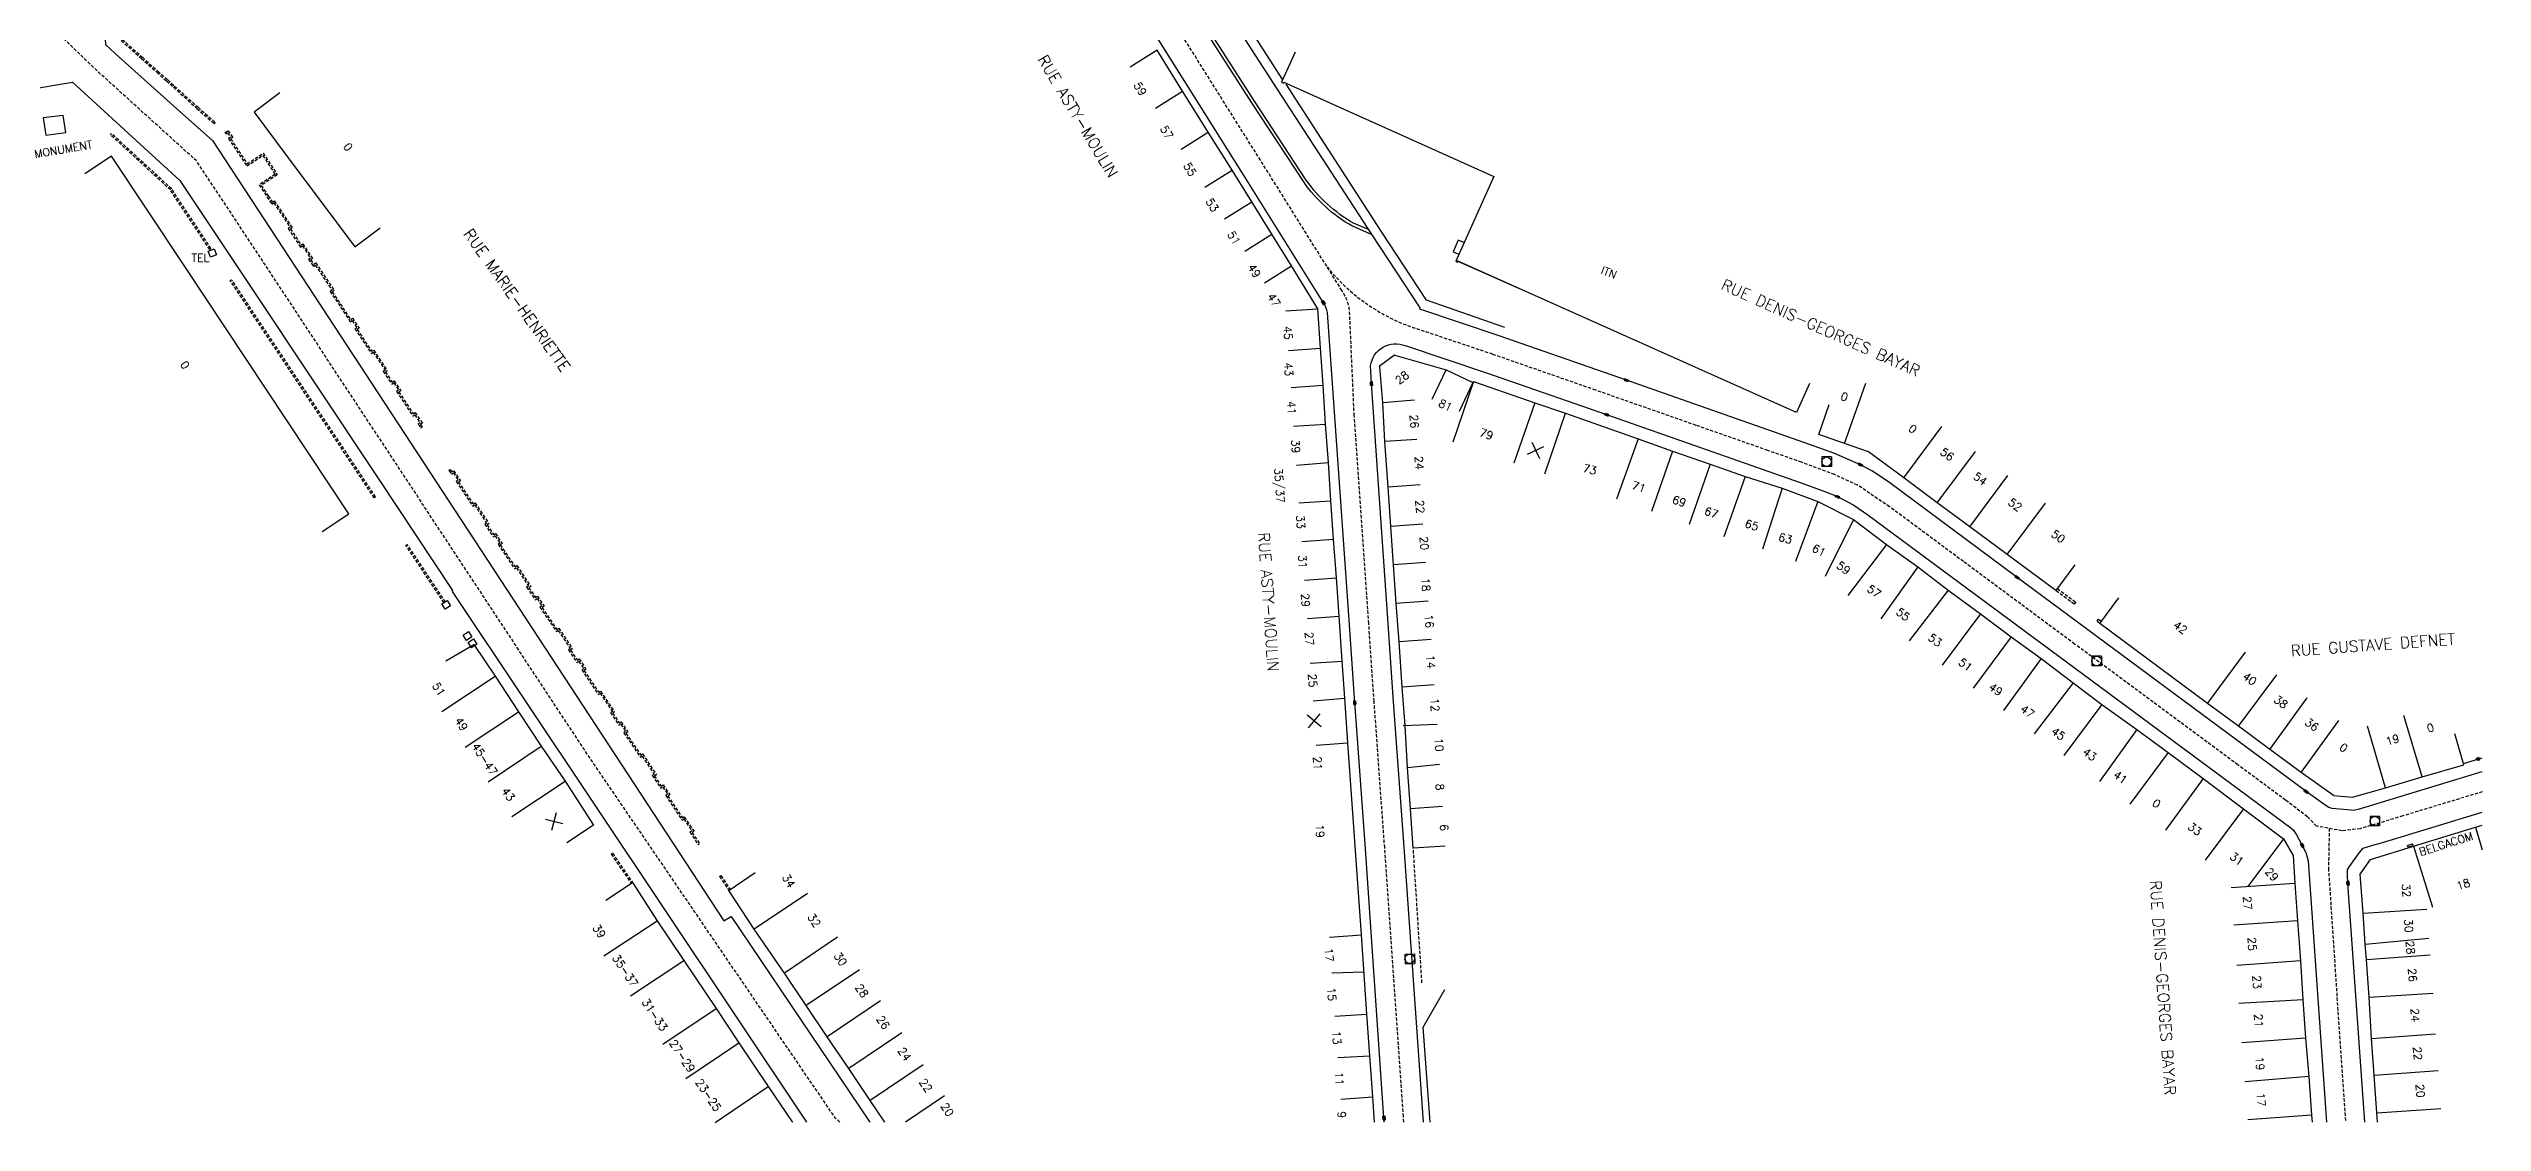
# Model space of a CAD drawing. Header units: millimetres. Extents: x 184000 to 185001, y 129000 to 130000.
# Drawn here: x 184619.8 to 185000, y 129000 to 129167.8 of the extents above; entities that cross this region are included whole.
import ezdxf
from ezdxf.enums import TextEntityAlignment as Align

# ---------------------------------------------------------------- set-up
doc = ezdxf.new("R2010")
doc.units = ezdxf.units.MM
doc.linetypes.add('DASHED', pattern=[0.75, 0.5, -0.25])
doc.layers.get('0').update_dxf_attribs({"linetype": 'CONTINUOUS'})
for name, color, linetype in [('W0001', 6, 'DASHED'), ('W0008', 7, 'CONTINUOUS'), ('W0100', 7, 'CONTINUOUS'), ('W0112', 1, 'DASHED'), ('W0322', 7, 'CONTINUOUS'), ('W0334', 7, 'CONTINUOUS'), ('W0400', 7, 'CONTINUOUS'), ('W0420', 7, 'CONTINUOUS'), ('W0984', 7, 'CONTINUOUS'), ('W0989', 7, 'CONTINUOUS'), ('W0991', 7, 'CONTINUOUS'), ('W1102', 7, 'CONTINUOUS')]:
    doc.layers.add(name, color=color, linetype=linetype)
doc.styles.get("Standard").update_dxf_attribs({"font": 'romans.shx', "width": 0.85})

# ---------------------------------------------------------------- blocks, each defined once
blk = doc.blocks.new('t322o')
at = {"color": 0, "linetype": 'Continuous'}
for radius in [0.25, 0.15]:
    blk.add_circle((0, 0), radius, dxfattribs=at)
blk = doc.blocks.new('T420')
for p, q in [((0.75, 0.75), (-0.75, 0.75)), ((-0.75, 0.75), (-0.75, -0.75)), ((0.75, 0.75), (0.75, -0.75)), ((0.75, -0.75), (-0.75, -0.75))]:
    blk.add_line(p, q)
blk.add_ellipse((0, 0), major_axis=(-0.53, 0.53), ratio=1, start_param=3.926991, end_param=10.210176)
blk = doc.blocks.new('T400')
for p, q in [((-0.15, 0.3), (0.15, 0.3)), ((-0.15, -0.25), (-0.15, 0.3)), ((-0.15, 0.15), (0.15, 0.15)), ((-0.15, 0), (0.15, 0)), ((0.15, 0.3), (0.15, -0.25)), ((-0.15, -0.15), (0.15, -0.15)), ((-0.15, -0.25), (-0.15, -0.3)), ((-0.15, -0.3), (0.15, -0.3)), ((0.15, -0.3), (0.15, -0.25))]:
    blk.add_line(p, q)
blk = doc.blocks.new('t991o')
at = {"color": 0, "linetype": 'Continuous'}
for p, q in [((-1, 1), (1, -1)), ((-1, -1), (1, 1))]:
    blk.add_line(p, q, dxfattribs=at)
blk = doc.blocks.new('t112o')
at = {"color": 0, "linetype": 'Continuous'}
for p, q in [((-0.5, 0.5), (0.5, 0.5)), ((-0.5, -0.5), (-0.5, 0.5)), ((0.5, 0.5), (0.5, -0.5)), ((0.5, -0.5), (-0.5, -0.5))]:
    blk.add_line(p, q, dxfattribs=at)

msp = doc.modelspace()

# ---------------------------------------------------------------- linework, layer by layer
at = {"layer": 'W0001'}
for points in [[(184831.49, 129000), (184831.43, 129000.86), (184828.51, 129042.9), (184826.86, 129065.74), (184826.03, 129077.93), (184823.75, 129110.41), (184823.02, 129126.94, 0.104805), (184821.84, 129129.94), (184809.11, 129150.31), (184796.78, 129169.96), (184788.05, 129183.93), (184786.98, 129186.16, -0.088323), (184785.33, 129192.15)], [(184845.39, 129119.99), (184833, 129124.15, -0.140172), (184819.5, 129133.67, 11.738273)]]:
    msp.add_lwpolyline(points, format="xyb", dxfattribs=at)
at = {"layer": 'W0001', "flags": 128}
msp.add_lwpolyline([(184743.39, 129000), (184742.74, 129000.55), (184704.08, 129057.27), (184648.29, 129142.06), (184642.83, 129150.26), (184626.87, 129164.73), (184619.12, 129172.22), (184604.16, 129160.91)], dxfattribs=at)
at = {"layer": 'W0001'}
for points in [[(185000, 129051.62), (184987.59, 129047.84), (184980.93, 129045.85), (184978.09, 129045.51), (184974.09, 129046.26), (184972.68, 129047.7), (184969.26, 129050.31), (184961.81, 129055.82), (184936.31, 129074.71), (184918.93, 129087.6), (184907.39, 129096.16), (184902.37, 129099.55), (184898.8, 129101.18), (184893.65, 129103.11), (184888.35, 129104.97), (184877.18, 129108.88), (184861.48, 129114.38), (184845.39, 129119.99)], [(184976.09, 129045.89), (184975.96, 129039.65), (184977.69, 129013.44), (184978.63, 129000)]]:
    msp.add_lwpolyline(points, dxfattribs=at)
at = {"layer": 'W0008', "flags": 128}
msp.add_lwpolyline([(184776.29, 129192.36), (184774.88, 129193.83), (184770.59, 129195.35), (184763.88, 129197.66), (184730.93, 129208.61), (184726.31, 129210.17, 0.0649), (184724.94, 129210.51, 0.0997), (184722.97, 129210.09), (184629.39, 129176.53), (184628.19, 129176.09), (184628.64, 129168.43), (184630.23, 129166.95), (184640.27, 129157.92), (184645.39, 129153.38), (184725.27, 129031.47), (184726.41, 129032.14), (184744.94, 129004.63), (184748.1, 129000)], format="xyb", dxfattribs=at)
at = {"layer": 'W0008'}
for points in [[(184823.86, 129065.6), (184823.84, 129065.54), (184823.01, 129077.72), (184819.58, 129126.51, 0.098695), (184818.93, 129128.06), (184806.18, 129148.48), (184793.85, 129168.12), (184785.23, 129181.9), (184784.87, 129182.35), (184776.29, 129192.36)], [(184846.38, 129122.88), (184834, 129127.05), (184834.05, 129127.26), (184826.57, 129138.67), (184823.4, 129140.05, -0.111497), (184815.86, 129146.92), (184807.77, 129159.29), (184798.78, 129173.26), (184796.21, 129177.72), (184794.75, 129180.94), (184794.57, 129181.47)], [(184829.91, 129065.65), (184829, 129078.63), (184826.44, 129115.41), (184826.31, 129118.22, -0.492547), (184831.73, 129121.34), (184844.41, 129117.11)]]:
    msp.add_lwpolyline(points, format="xyb", dxfattribs=at)
at = {"layer": 'W0008', "flags": 128}
msp.add_lwpolyline([(184570.39, 129000), (184569.13, 129005.74), (184568.63, 129008.12), (184586.34, 129067.71), (184589.89, 129079.84), (184597.14, 129104.27), (184605.71, 129130.41), (184613.63, 129154.31), (184615.43, 129159.73), (184616.07, 129161.27), (184623.51, 129162.51), (184640.26, 129147.15), (184651.19, 129130.74), (184671.42, 129100.37), (184682.89, 129083.08), (184682.83, 129082.91), (184738.18, 129000)], dxfattribs=at)
at = {"layer": 'W0008'}
for points in [[(184979.53, 129048.75), (184976.55, 129049), (184976.03, 129049.18), (184975.58, 129049.43), (184972.47, 129051.66), (184927.31, 129085.12), (184907.24, 129100.06), (184904.63, 129101.78), (184902.84, 129102.73), (184898.66, 129104.53), (184894.17, 129106.17), (184866.27, 129115.93), (184846.38, 129122.88)], [(184844.41, 129117.11), (184863.17, 129110.56), (184893.42, 129099.96), (184897.13, 129098.58), (184899.26, 129097.74), (184901.81, 129096.42), (184904.01, 129094.88), (184970.08, 129045.98), (184970.45, 129045.69), (184970.91, 129044.99), (184971.86, 129043.24), (184972.44, 129042.15), (184972.77, 129040.82), (184975.63, 129000)], [(184828.45, 129000), (184828.4, 129000.65), (184825.49, 129042.69), (184823.86, 129065.6)], [(184834.6, 129000), (184831.54, 129042.98), (184829.91, 129065.65)], [(184979.53, 129048.75), (184980.1, 129048.8), (184980.66, 129048.92), (185000, 129054.8)], [(184981.63, 129000), (184979, 129037.31), (184978.92, 129038.59), (184978.95, 129039.4), (184979.23, 129039.93), (184980.79, 129042.14), (184981.37, 129042.82), (184982.87, 129043.29), (184984.25, 129043.63), (185000, 129048.44)]]:
    msp.add_lwpolyline(points, dxfattribs=at)
at = {"layer": 'W0100'}
for p, q in [((184988.41, 129042.97), (184989.18, 129043.21)), ((184989.18, 129043.21), (184989.1, 129043.48))]:
    msp.add_line(p, q, dxfattribs=at)
for points in [[(184826.94, 129000), (184826.65, 129003.95), (184826.17, 129010.37), (184825.71, 129016.88), (184824.88, 129029.24), (184822.78, 129059.25), (184822.3, 129066.24), (184821.85, 129072.01), (184821.42, 129079.05), (184820.99, 129085.07), (184820.54, 129091.08), (184820.11, 129097.11), (184819.72, 129103.06), (184819.26, 129109.06), (184818.89, 129115.15), (184818.49, 129120.95), (184818.05, 129127.12), (184813.95, 129133.82), (184810.89, 129138.76), (184807.74, 129143.8), (184804.67, 129148.77), (184800.95, 129154.72), (184796.95, 129161.13), (184792.97, 129167.5), (184788.73, 129164.85)], [(184814.51, 129167.19), (184812.41, 129162.5), (184812.69, 129162.36), (184812.74, 129162.5), (184845.56, 129147.78), (184839.62, 129134.53), (184839.91, 129134.4), (184839.96, 129134.54), (184849.41, 129130.31)], [(184894.87, 129115.45), (184892.83, 129110.88), (184839.74, 129134.65)], [(184837.97, 129043.14), (184832.98, 129042.78), (184832.54, 129048.95), (184832.08, 129055.36), (184831.69, 129061.96), (184831.26, 129067.96), (184830.76, 129075.07), (184830.32, 129081.04), (184829.89, 129087.09), (184829.47, 129093.08), (184829.05, 129099.22), (184828.54, 129106.37), (184828.2, 129112.41), (184827.73, 129118.04), (184827.67, 129118.12), (184830.05, 129119.93), (184830.11, 129119.86), (184838.11, 129117.56), (184842.28, 129115.6), (184840.14, 129111.07)], [(184842.4, 129115.73), (184851.98, 129112.43), (184856.78, 129110.77), (184868.09, 129106.76), (184873.5, 129104.86), (184879.36, 129102.84), (184884.85, 129100.9), (184890.59, 129099.06), (184896.21, 129096.96), (184901.77, 129094.19), (184906.92, 129090.27), (184911.82, 129086.79), (184916.56, 129083.15), (184921.59, 129079.41), (184926.41, 129075.82), (184931.08, 129072.43), (184936.06, 129068.64), (184940.57, 129065.28), (184946.04, 129061.35), (184950.91, 129057.73), (184956.41, 129053.67), (184962.71, 129048.96), (184968.96, 129044.26), (184970.44, 129041.67), (184970.72, 129037.26), (184971.13, 129031.46), (184971.6, 129025.19), (184971.95, 129019.12), (184972.39, 129013.09), (184972.88, 129007.11), (184973.33, 129001.07), (184973.4, 129000)], [(184936.35, 129087.09), (184933.36, 129083.07), (184925.78, 129088.7), (184919.94, 129093.01), (184914.85, 129096.8), (184909.61, 129100.67), (184904.1, 129104.73), (184900.33, 129106.07), (184896.32, 129107.43), (184897.93, 129112.17)], [(184976.76, 129051.01), (184971.72, 129054.64), (184966.79, 129058.22), (184961.92, 129061.85), (184957.08, 129065.41), (184940.22, 129077.94), (184943.2, 129081.95)], [(184976.76, 129051.01), (184979.71, 129050.75), (184984.86, 129052.25), (184990.59, 129053.95), (184997.1, 129055.85), (184995.69, 129060.65)], [(184983.64, 129000), (184983.54, 129001.42), (184983.12, 129007.34), (184982.69, 129013.05), (184982.31, 129019.54), (184981.9, 129025.41), (184981.67, 129027.8), (184981.36, 129032.65), (184980.93, 129038.72), (184982.52, 129041.05), (184989.26, 129043.12), (184998.91, 129046.08), (185000, 129046.42)], [(184988.41, 129042.97), (184988.33, 129043.24), (184989.1, 129043.48)], [(184835.63, 129000), (184834.55, 129014.84), (184837.91, 129020.7)]]:
    msp.add_lwpolyline(points, dxfattribs=at)
at = {"layer": 'W0100', "flags": 128}
for points in [[(184655.9, 129160.83), (184651.89, 129157.84), (184657.06, 129150.9), (184667.59, 129136.78), (184671.59, 129139.77)], [(184662.53, 129092.29), (184666.7, 129095.06), (184640.94, 129133.87), (184629.6, 129150.96), (184625.43, 129148.19)], [(184681.84, 129072.06), (184686.21, 129074.65), (184689.54, 129069.66), (184693.19, 129064.09), (184696.74, 129058.75), (184700.47, 129053.29), (184704.91, 129046.42), (184700.75, 129043.65)], [(184744.78, 129008.35), (184741.43, 129013.33), (184738.14, 129018.19), (184734.72, 129023.29), (184730.03, 129030.15), (184726.04, 129036.21), (184730.18, 129039)], [(184706.83, 129034.66), (184706.83, 129034.66), (184711, 129037.43), (184714.87, 129031.47), (184719.01, 129025.25), (184724.05, 129017.72), (184727.63, 129012.36), (184732.2, 129005.53), (184735.93, 129000.02), (184735.94, 129000)], [(184750.44, 129000), (184748.13, 129003.38), (184744.78, 129008.35)]]:
    msp.add_lwpolyline(points, dxfattribs=at)
msp.add_lwpolyline([(184622.49, 129154.64), (184622.04, 129157.33), (184618.91, 129156.93), (184619.36, 129154.24)], close=True, dxfattribs=at)
at = {"layer": 'W0112'}
for p, q in [((184631.12, 129169.02), (184634.27, 129166.23)), ((184631.29, 129169.2), (184634.43, 129166.41)), ((184634.27, 129166.23), (184636.68, 129164.07)), ((184634.43, 129166.41), (184636.85, 129164.26)), ((184636.68, 129164.07), (184638.22, 129162.69)), ((184636.85, 129164.26), (184638.39, 129162.87)), ((184638.22, 129162.69), (184639.29, 129161.72)), ((184638.39, 129162.87), (184639.45, 129161.9)), ((184639.29, 129161.72), (184642.95, 129158.4)), ((184639.45, 129161.9), (184643.12, 129158.59)), ((184642.95, 129158.4), (184645.68, 129156.01)), ((184643.12, 129158.59), (184645.85, 129156.2)), ((184645.68, 129156.01), (184645.85, 129156.2)), ((184629.44, 129154.3), (184629.61, 129154.48)), ((184638.81, 129145.67), (184629.44, 129154.3)), ((184639, 129145.83), (184629.61, 129154.48)), ((184647.47, 129154.46), (184647.34, 129154.67)), ((184644.94, 129136.38), (184638.81, 129145.67)), ((184645.14, 129136.51), (184639, 129145.83)), ((184645.14, 129136.51), (184644.94, 129136.38)), ((184648.16, 129131.5), (184648.37, 129131.64)), ((184670.65, 129097.55), (184648.16, 129131.5)), ((184670.86, 129097.69), (184648.37, 129131.64)), ((184677.93, 129108.48), (184678.14, 129108.61)), ((184682.31, 129101.85), (184682.51, 129101.99)), ((184682.31, 129101.85), (184682.72, 129101.25)), ((184682.51, 129101.99), (184682.79, 129101.6)), ((184682.72, 129101.25), (184683.01, 129101.45)), ((184682.79, 129101.6), (184683.08, 129101.8)), ((184683.01, 129101.45), (184683.76, 129100.3)), ((184683.08, 129101.8), (184684.11, 129100.23)), ((184683.76, 129100.3), (184683.47, 129100.11)), ((184683.47, 129100.11), (184686.03, 129096.25)), ((184684.11, 129100.23), (184683.82, 129100.04)), ((184683.82, 129100.04), (184686.1, 129096.6)), ((184670.86, 129097.69), (184670.65, 129097.55)), ((184686.03, 129096.25), (184686.32, 129096.45)), ((184686.1, 129096.6), (184686.39, 129096.79)), ((184686.32, 129096.45), (184688.21, 129093.62)), ((184686.39, 129096.79), (184688.56, 129093.55)), ((184688.21, 129093.62), (184687.92, 129093.42)), ((184687.92, 129093.42), (184689.24, 129091.44)), ((184688.56, 129093.55), (184688.27, 129093.35)), ((184688.27, 129093.35), (184689.31, 129091.79)), ((184689.24, 129091.44), (184689.53, 129091.64)), ((184689.31, 129091.79), (184689.61, 129091.98)), ((184689.53, 129091.64), (184690.29, 129090.48)), ((184689.61, 129091.98), (184690.63, 129090.41)), ((184675.6, 129090.13), (184675.81, 129090.26)), ((184681.55, 129081.17), (184675.6, 129090.13)), ((184681.76, 129081.31), (184675.81, 129090.26)), ((184690.29, 129090.48), (184689.99, 129090.29)), ((184689.99, 129090.29), (184692.58, 129086.44)), ((184690.63, 129090.41), (184690.34, 129090.22)), ((184690.34, 129090.22), (184692.65, 129086.79)), ((184692.58, 129086.44), (184692.87, 129086.63)), ((184692.65, 129086.79), (184692.94, 129086.98)), ((184692.87, 129086.63), (184694.75, 129083.79)), ((184692.94, 129086.98), (184695.09, 129083.72)), ((184694.75, 129083.79), (184694.46, 129083.6)), ((184695.09, 129083.72), (184694.8, 129083.53)), ((184681.76, 129081.31), (184681.55, 129081.17)), ((184694.46, 129083.6), (184695.79, 129081.63)), ((184694.8, 129083.53), (184695.86, 129081.98)), ((184695.79, 129081.63), (184696.08, 129081.83)), ((184695.86, 129081.98), (184696.15, 129082.17)), ((184696.08, 129081.83), (184696.83, 129080.69)), ((184696.15, 129082.17), (184697.18, 129080.62)), ((184696.83, 129080.69), (184696.54, 129080.49)), ((184696.54, 129080.49), (184699.11, 129076.64)), ((184697.18, 129080.62), (184696.89, 129080.43)), ((184696.89, 129080.43), (184699.18, 129076.98)), ((184936.24, 129080.93), (184933.36, 129083.07)), ((184699.11, 129076.64), (184699.4, 129076.83)), ((184699.18, 129076.98), (184699.47, 129077.18)), ((184699.4, 129076.83), (184701.27, 129074.01)), ((184699.47, 129077.18), (184701.62, 129073.94)), ((184939.81, 129078.26), (184940.05, 129078.57)), ((184940.22, 129077.94), (184939.81, 129078.26)), ((184940.05, 129078.57), (184940.46, 129078.26)), ((184701.27, 129074.01), (184700.98, 129073.81)), ((184700.98, 129073.81), (184702.32, 129071.83)), ((184701.62, 129073.94), (184701.33, 129073.75)), ((184701.33, 129073.75), (184702.39, 129072.18)), ((184702.39, 129072.18), (184702.68, 129072.37)), ((184702.68, 129072.37), (184703.73, 129070.78)), ((184702.32, 129071.83), (184702.61, 129072.03)), ((184702.61, 129072.03), (184703.38, 129070.85)), ((184703.38, 129070.85), (184703.09, 129070.66)), ((184703.09, 129070.66), (184705.65, 129066.81)), ((184703.73, 129070.78), (184703.44, 129070.59)), ((184703.44, 129070.59), (184705.72, 129067.16)), ((184705.65, 129066.81), (184705.94, 129067.01)), ((184705.72, 129067.16), (184706.01, 129067.35)), ((184705.94, 129067.01), (184707.85, 129064.18)), ((184706.01, 129067.35), (184708.19, 129064.11)), ((184707.85, 129064.18), (184707.55, 129063.99)), ((184707.55, 129063.99), (184708.87, 129062.01)), ((184708.19, 129064.11), (184707.9, 129063.92)), ((184707.9, 129063.92), (184708.94, 129062.35)), ((184708.87, 129062.01), (184709.16, 129062.2)), ((184708.94, 129062.35), (184709.24, 129062.55)), ((184709.16, 129062.2), (184709.92, 129061.04)), ((184709.24, 129062.55), (184710.26, 129060.97)), ((184709.92, 129061.04), (184709.62, 129060.85)), ((184710.26, 129060.97), (184709.97, 129060.78)), ((184709.62, 129060.85), (184712.22, 129057.01)), ((184709.97, 129060.78), (184712.29, 129057.35)), ((184712.22, 129057.01), (184712.51, 129057.2)), ((184712.29, 129057.35), (184712.58, 129057.55)), ((184712.51, 129057.2), (184714.38, 129054.34)), ((184712.58, 129057.55), (184714.72, 129054.27)), ((184714.38, 129054.34), (184714.09, 129054.15)), ((184714.09, 129054.15), (184715.42, 129052.16)), ((184714.72, 129054.27), (184714.43, 129054.08)), ((184714.43, 129054.08), (184715.49, 129052.51)), ((184715.42, 129052.16), (184715.71, 129052.36)), ((184715.49, 129052.51), (184715.78, 129052.7)), ((184715.71, 129052.36), (184716.47, 129051.23)), ((184715.78, 129052.7), (184716.81, 129051.16)), ((184716.47, 129051.23), (184716.18, 129051.03)), ((184716.18, 129051.03), (184718.73, 129047.17)), ((184716.81, 129051.16), (184716.52, 129050.96)), ((184716.52, 129050.96), (184718.8, 129047.52)), ((184718.73, 129047.17), (184719.02, 129047.37)), ((184718.8, 129047.52), (184719.09, 129047.71)), ((184719.02, 129047.37), (184720.26, 129045.51)), ((184719.09, 129047.71), (184720.61, 129045.44)), ((184707.67, 129041.87), (184707.88, 129042.01)), ((184707.67, 129041.87), (184710.79, 129037.29)), ((184707.88, 129042.01), (184711, 129037.43)), ((184720.26, 129045.51), (184719.97, 129045.32)), ((184719.97, 129045.32), (184721.27, 129043.35)), ((184720.61, 129045.44), (184720.31, 129045.25)), ((184720.31, 129045.25), (184721.48, 129043.49)), ((184721.27, 129043.35), (184721.48, 129043.49)), ((184724.6, 129038.37), (184724.81, 129038.51)), ((184724.6, 129038.37), (184726.04, 129036.21)), ((184724.81, 129038.51), (184726.24, 129036.35))]:
    msp.add_line(p, q, dxfattribs=at)
for points in [[(184647.34, 129154.67), (184647.82, 129154.94), (184648.54, 129153.88), (184648.21, 129153.65), (184650.8, 129149.76), (184653.3, 129151.43), (184655.5, 129148.05), (184653, 129146.39), (184654.09, 129144.75), (184654.74, 129143.79), (184655.03, 129143.99), (184657.84, 129139.77), (184657.55, 129139.58), (184659.2, 129137.07), (184659.5, 129137.26), (184661.02, 129134.96), (184660.73, 129134.76), (184661.22, 129134.07), (184661.51, 129134.27), (184664.38, 129129.95), (184664.09, 129129.76), (184666.97, 129125.42), (184667.26, 129125.62), (184668.28, 129124.08), (184667.99, 129123.88), (184670.27, 129120.46), (184670.56, 129120.65), (184672.69, 129117.43), (184672.4, 129117.24), (184673.47, 129115.66), (184673.77, 129115.86), (184674.79, 129114.29), (184674.49, 129114.1), (184676.75, 129110.68), (184677.04, 129110.87), (184678.17, 129109.21), (184677.87, 129109.01), (184678.14, 129108.61)], [(184647.47, 129154.46), (184647.74, 129154.61), (184648.2, 129153.94), (184647.87, 129153.71), (184650.73, 129149.42), (184653.23, 129151.08), (184655.15, 129148.12), (184652.66, 129146.46), (184653.88, 129144.62), (184654.67, 129143.45), (184654.96, 129143.64), (184657.49, 129139.84), (184657.2, 129139.65), (184659.13, 129136.72), (184659.43, 129136.92), (184660.67, 129135.03), (184660.38, 129134.83), (184661.15, 129133.72), (184661.44, 129133.92), (184664.03, 129130.02), (184663.74, 129129.83), (184666.9, 129125.08), (184667.19, 129125.27), (184667.93, 129124.15), (184667.64, 129123.95), (184670.2, 129120.11), (184670.49, 129120.31), (184672.35, 129117.5), (184672.06, 129117.3), (184673.4, 129115.32), (184673.69, 129115.51), (184674.44, 129114.36), (184674.15, 129114.17), (184676.68, 129110.33), (184676.97, 129110.52), (184677.82, 129109.28), (184677.53, 129109.08), (184677.93, 129108.48)], [(184933.6, 129083.39), (184936.48, 129081.25), (184936.24, 129080.93)], [(184834.33, 129021.78), (184832.98, 129042.78)]]:
    msp.add_lwpolyline(points, dxfattribs=at)
at = {"layer": 'W0322'}
msp.add_line((184997.05, 129056.06), (185000, 129056.93), dxfattribs=at)
at = {"layer": 'W0334'}
for points in [[(184799.3, 129184.77), (184802.63, 129178.29), (184812.55, 129162.87)], [(184826.57, 129138.67), (184811.74, 129161.5), (184801.24, 129177.72), (184799.85, 129180.56), (184795.11, 129181.45), (184794.57, 129181.47)], [(184847.28, 129124.17), (184835.05, 129128.44), (184827.96, 129139.22), (184813.13, 129162.23)], [(184840.87, 129137.44), (184840, 129137.84), (184839.19, 129136.02), (184840.08, 129135.65)]]:
    msp.add_lwpolyline(points, dxfattribs=at)
msp.add_lwpolyline([(184826.07, 129139.43), (184823.62, 129140.5, -0.111119), (184816.27, 129147.2), (184808.19, 129159.56), (184799.21, 129173.52), (184796.66, 129177.95), (184795.21, 129181.12), (184795.1, 129181.45)], format="xyb", dxfattribs=at)
at = {"layer": 'W1102'}
for p, q in [((184792.71, 129158.48), (184796.95, 129161.13)), ((184796.7, 129152.07), (184800.95, 129154.72)), ((184800.43, 129146.12), (184804.67, 129148.77)), ((184803.49, 129141.17), (184807.74, 129143.8)), ((184806.64, 129136.11), (184810.89, 129138.76)), ((184809.71, 129131.18), (184813.95, 129133.82)), ((184813.06, 129126.76), (184818.05, 129127.12)), ((184813.5, 129120.6), (184818.49, 129120.95)), ((184813.9, 129114.8), (184818.89, 129115.15)), ((184835.95, 129112.98), (184838.11, 129117.56)), ((184842.4, 129115.73), (184839.14, 129106.28)), ((184900.33, 129106.07), (184903.69, 129115.49)), ((184833.18, 129112.82), (184828.2, 129112.41)), ((184851.98, 129112.43), (184848.71, 129102.97)), ((184853.53, 129101.32), (184856.78, 129110.77)), ((184814.27, 129108.76), (184819.26, 129109.06)), ((184833.54, 129106.66), (184828.54, 129106.37)), ((184868.09, 129106.76), (184864.75, 129097.34)), ((184909.61, 129100.67), (184915.56, 129108.71)), ((184814.73, 129102.68), (184819.72, 129103.06)), ((184873.5, 129104.86), (184870.2, 129095.43)), ((184879.36, 129102.84), (184876.1, 129093.39)), ((184914.85, 129096.8), (184920.82, 129104.82)), ((184834.03, 129099.57), (184829.05, 129099.22)), ((184884.85, 129100.9), (184881.51, 129091.47)), ((184890.59, 129099.06), (184887.54, 129089.54)), ((184919.94, 129093.01), (184925.87, 129101.06)), ((184815.12, 129096.79), (184820.11, 129097.11)), ((184896.21, 129096.96), (184892.71, 129087.6)), ((184925.78, 129088.7), (184931.75, 129096.73)), ((184834.46, 129093.43), (184829.47, 129093.08)), ((184901.77, 129094.19), (184897.31, 129085.24)), ((184815.55, 129090.72), (184820.54, 129091.08)), ((184906.92, 129090.27), (184900.87, 129082.31)), ((184816.01, 129084.69), (184820.99, 129085.07)), ((184834.88, 129087.44), (184829.89, 129087.09)), ((184911.82, 129086.79), (184906.02, 129078.64)), ((184835.31, 129081.39), (184830.32, 129081.04)), ((184916.56, 129083.15), (184910.46, 129075.22)), ((184816.44, 129078.69), (184821.42, 129079.05)), ((184921.59, 129079.41), (184915.62, 129071.38)), ((184835.75, 129075.43), (184830.76, 129075.07)), ((184926.41, 129075.82), (184920.43, 129067.8)), ((184931.08, 129072.43), (184925.21, 129064.34)), ((184957.08, 129065.41), (184963.01, 129073.46)), ((184681.2, 129064.14), (184689.54, 129069.66)), ((184816.85, 129071.71), (184821.85, 129072.01)), ((184936.06, 129068.64), (184930, 129060.68)), ((184961.92, 129061.85), (184967.89, 129069.87)), ((184817.32, 129065.85), (184822.3, 129066.24)), ((184836.25, 129068.31), (184831.26, 129067.96)), ((184940.57, 129065.28), (184934.6, 129057.26)), ((184966.79, 129058.22), (184972.66, 129066.32)), ((184684.85, 129058.58), (184693.19, 129064.09)), ((184836.69, 129062.11), (184831.42, 129061.94)), ((184946.04, 129061.35), (184940.2, 129053.23)), ((184971.72, 129054.64), (184977.58, 129062.75)), ((184984.86, 129052.25), (184982.06, 129061.85)), ((184990.59, 129053.95), (184987.75, 129063.54)), ((184688.45, 129053.17), (184696.74, 129058.75)), ((184950.91, 129057.73), (184944.94, 129049.7)), ((184692.14, 129047.76), (184700.47, 129053.29)), ((184837.06, 129055.87), (184832.08, 129055.36)), ((184956.41, 129053.67), (184950.48, 129045.62)), ((184837.53, 129049.3), (184832.54, 129048.95)), ((184962.71, 129048.96), (184956.72, 129040.95)), ((184998.91, 129046.08), (185000, 129042.53)), ((184968.96, 129044.26), (184963.35, 129036.79)), ((184989.26, 129043.12), (184992.21, 129033.57)), ((184738.33, 129035.72), (184730.03, 129030.15)), ((184970.72, 129037.26), (184960.74, 129036.62)), ((184706.51, 129025.98), (184714.87, 129031.47)), ((184971.13, 129031.46), (184961.16, 129030.76)), ((184981.36, 129032.65), (184991.34, 129033.29)), ((184743, 129028.9), (184734.72, 129023.29)), ((184819.89, 129028.89), (184824.88, 129029.24)), ((184981.67, 129027.8), (184991.62, 129028.75)), ((184710.69, 129019.7), (184719.01, 129025.25)), ((184746.44, 129023.77), (184738.14, 129018.19)), ((184820.27, 129023.3), (184825.28, 129023.47)), ((184971.6, 129025.19), (184961.63, 129024.45)), ((184981.9, 129025.41), (184991.87, 129026.11)), ((184971.95, 129019.12), (184961.97, 129018.54)), ((184982.31, 129019.54), (184992.3, 129020.13)), ((184715.74, 129012.16), (184724.05, 129017.72)), ((184749.72, 129018.92), (184741.43, 129013.33)), ((184820.72, 129016.55), (184825.71, 129016.88)), ((184719.32, 129006.81), (184727.63, 129012.36)), ((184753.08, 129013.93), (184744.78, 129008.35)), ((184972.39, 129013.09), (184962.42, 129012.36)), ((184982.69, 129013.05), (184992.66, 129013.8)), ((184756.43, 129008.96), (184748.13, 129003.38)), ((184821.18, 129010.09), (184826.17, 129010.37)), ((184983.12, 129007.34), (184993.09, 129008.05)), ((184723.91, 128999.95), (184732.2, 129005.53)), ((184759.76, 129004.09), (184753.67, 129000)), ((184821.67, 129003.58), (184826.65, 129003.95)), ((184972.88, 129007.11), (184962.91, 129006.3)), ((184735.93, 129000.02), (184735.89, 129000)), ((184973.33, 129001.07), (184963.36, 129000.32)), ((184983.54, 129001.42), (184993.52, 129002.13))]:
    msp.add_line(p, q, dxfattribs=at)
msp.add_lwpolyline([(184817.79, 129058.91), (184822.78, 129059.25)], dxfattribs=at)

# ---------------------------------------------------------------- block references
at = {"layer": 'W0112'}
for p, rotation in [((184645.36, 129135.81), 21.27510537781552), ((184681.89, 129080.84), 303.6901), ((184685.22, 129075.97), 303.6901), ((184686, 129074.83), 303.6901)]:
    msp.add_blockref('t112o', p, dxfattribs=dict(at, rotation=rotation))
at = {"layer": 'W0322', "rotation": 16.40379897419598}
msp.add_blockref('t322o', (184999.33, 129056.73), dxfattribs=at)
at = {"layer": 'W0400'}
for p, rotation in [((184818.93, 129128.06), 31.98182118512191), ((184826.44, 129115.41), 182.5839358462711), ((184866.27, 129115.93), 250.7119432066692), ((184863.17, 129110.56), 70.74248967541547), ((184902.84, 129102.73), 242.0498823117687), ((184899.26, 129097.74), 68.58320728977253), ((184927.31, 129085.12), 233.4641967246742), ((184823.84, 129065.54), 3.918216804728658), ((184972.47, 129051.66), 234.3523726163972), ((184971.86, 129043.24), 28.72344227732644), ((184979, 129037.31), 184.0312699824687), ((184828.4, 129000.65), 4.172859522916355)]:
    msp.add_blockref('T400', p, dxfattribs=dict(at, rotation=rotation))
at = {"layer": 'W0420'}
for p in [(184897.55, 129103.19), (184939.75, 129072.05), (184983.21, 129047.02)]:
    msp.add_blockref('T420', p, dxfattribs=at)
at = {"layer": 'W0420', "rotation": 91.82784641351564}
msp.add_blockref('T420', (184832.43, 129025.5), dxfattribs=at)
at = {"layer": 'W0991'}
for p, rotation in [((184852.1, 129104.98), 341.0155335786014), ((184817.5, 129062.71), 4.887552788229122), ((184698.76, 129046.99), 30.56547783647503)]:
    msp.add_blockref('t991o', p, dxfattribs=dict(at, rotation=rotation))

# ---------------------------------------------------------------- texts
at = {"layer": 'W0984'}
for s, rotation, p in [('MONUMENT', 9.7223, (184622.06, 129152.04)), ('ITN', 339.1118, (184863.55, 129132.78)), ('0', 341.2176, (184900.34, 129113.35)), ('BELGACOM', 17.377, (184994.32, 129043.47))]:
    msp.add_text(s, height=1.25, rotation=rotation, dxfattribs=at).set_placement(p, align=Align.MIDDLE)
msp.add_text('TEL', height=1.25, dxfattribs=at).set_placement((184643.5, 129135.06), align=Align.MIDDLE)
at = {"layer": 'W0989'}
for s, rotation, p in [('RUE ASTY-MOULIN', 300.9909, (184780.58, 129157.2)), ('RUE MARIE-HENRIETTE', 305.3919, (184692.94, 129128.44)), ('RUE DENIS-GEORGES BAYAR', 335.8802, (184896.65, 129124.15)), ('RUE ASTY-MOULIN', 273.9973, (184810.38, 129081.3)), ('RUE GUSTAVE DEFNET', 4.1936, (184982.91, 129074.58)), ('RUE DENIS-GEORGES BAYAR', 273.9416, (184950.1, 129020.98))]:
    msp.add_text(s, height=1.75, rotation=rotation, dxfattribs=at).set_placement(p, align=Align.MIDDLE)
at = {"layer": 'W0991'}
for s, rotation, p in [('59', 301.9268, (184790.33, 129161.47)), ('0', 306.6949, (184666.55, 129152.39)), ('57', 301.9268, (184794.47, 129154.68)), ('55', 301.9268, (184798.09, 129148.89)), ('53', 301.9268, (184801.58, 129143.32)), ('51', 301.9268, (184804.97, 129138.18)), ('49', 301.9268, (184808.14, 129133.04)), ('47', 301.9268, (184811.2, 129128.47)), ('45', 274.0069, (184813.41, 129123.33)), ('0', 303.5724, (184641.06, 129118.31)), ('43', 274.0069, (184813.52, 129117.65)), ('28', 37.116, (184831.23, 129116.35)), ('41', 274.0069, (184813.97, 129111.63)), ('26', 273.9326, (184833.13, 129109.5)), ('81', 334.7483, (184838.02, 129112.03)), ('79', 340.9463, (184844.41, 129107.53)), ('0', 323.6531, (184911.01, 129108.33)), ('39', 274.0069, (184814.61, 129105.59)), ('24', 273.9326, (184833.9, 129103.02)), ('73', 346.3094, (184860.55, 129102.01)), ('56', 323.5318, (184916.39, 129104.36)), ('35/37', 274.0069, (184811.99, 129099.48)), ('71', 340.6835, (184868.22, 129099.26)), ('54', 323.3418, (184921.57, 129100.52)), ('22', 273.9326, (184834.03, 129096.16)), ('69', 340.9572, (184874.53, 129097.02)), ('67', 340.5174, (184879.55, 129095.24)), ('52', 323.6139, (184927.01, 129096.49)), ('33', 274.0069, (184815.38, 129093.8)), ('20', 273.9326, (184834.68, 129090.46)), ('65', 342.2577, (184885.87, 129093.3)), ('63', 345.0521, (184891.11, 129091.22)), ('50', 323.3914, (184933.75, 129091.51)), ('31', 274.0069, (184815.7, 129087.57)), ('61', 333.5025, (184896.37, 129089.35)), ('59', 322.7564, (184900.2, 129086.6)), ('18', 273.9326, (184834.94, 129083.98)), ('57', 324.5903, (184904.97, 129082.95)), ('29', 274.0069, (184816.13, 129081.55)), ('55', 322.4349, (184909.51, 129079.34)), ('27', 274.0381, (184816.75, 129075.53)), ('16', 273.9326, (184835.46, 129078.28)), ('53', 323.391, (184914.51, 129075.31)), ('42', 323.3766, (184952.83, 129077.29)), ('14', 273.9326, (184835.72, 129071.93)), ('51', 323.3054, (184919.24, 129071.48)), ('51', 302.5227, (184680.74, 129067.65)), ('25', 274.0381, (184817.26, 129069.01)), ('40', 323.6624, (184963.65, 129069.27)), ('12', 273.9326, (184836.36, 129065.19)), ('49', 324.0454, (184923.98, 129067.62)), ('47', 322.7381, (184928.93, 129064.17)), ('38', 323.3224, (184968.53, 129065.65)), ('49', 303.2797, (184684.26, 129062.21)), ('45', 323.3302, (184933.76, 129060.69)), ('36', 324.0441, (184973.37, 129062.1)), ('0', 196.3058, (184991.88, 129061.62)), ('45-47', 303.6048, (184687.89, 129056.72)), ('10', 273.9326, (184837.01, 129058.97)), ('43', 324.2688, (184938.66, 129057.47)), ('0', 324.1828, (184978.34, 129058.5)), ('19', 16.4848, (184985.97, 129059.75)), ('21', 274.0381, (184818.05, 129056.07)), ('41', 323.3664, (184943.46, 129053.88)), ('43', 304.3043, (184691.59, 129051.23)), ('8', 273.9326, (184837.14, 129052.36)), ('0', 323.6624, (184949.1, 129049.78)), ('19', 274.0014, (184818.4, 129045.48)), ('6', 273.9326, (184837.79, 129046.02)), ('33', 323.2085, (184955.09, 129045.78)), ('31', 323.1078, (184961.64, 129041.12)), ('34', 301.4309, (184735.39, 129037.68)), ('29', 311.5125, (184967.12, 129038.7)), ('27', 274.0414, (184963.31, 129034.23)), ('32', 274.0453, (184988.13, 129036.18)), ('18', 17.8881, (184997.02, 129037.17)), ('39', 302.9975, (184705.8, 129029.82)), ('32', 304.3902, (184739.39, 129031.52)), ('30', 273.6628, (184988.5, 129030.67)), ('17', 273.9173, (184819.84, 129026.12)), ('25', 274.2716, (184964.03, 129027.82)), ('28', 275.4711, (184988.75, 129027.27)), ('35-37', 303.8024, (184709.86, 129023.65)), ('30', 303.8292, (184743.49, 129025.47)), ('26', 274.0482, (184989.09, 129022.97)), ('31-33', 303.8024, (184714.47, 129016.75)), ('28', 304.0977, (184746.83, 129020.52)), ('15', 273.9173, (184820.24, 129019.98)), ('23', 273.3374, (184964.79, 129021.87)), ('26', 303.9097, (184750.16, 129015.58)), ('21', 274.1634, (184965.06, 129015.86)), ('24', 273.3371, (184989.49, 129016.71)), ('27-29', 303.8024, (184718.77, 129010.32)), ('24', 304.0198, (184753.5, 129010.62)), ('13', 273.9173, (184821.03, 129013.18)), ('22', 274.2688, (184989.89, 129010.72)), ('19', 274.6082, (184965.25, 129009.14)), ('23-25', 303.8024, (184722.85, 129004.22)), ('22', 304.291, (184756.82, 129005.74)), ('11', 274.2161, (184821.41, 129006.77)), ('17', 274.3131, (184965.45, 129003.49)), ('20', 274.1103, (184990.31, 129004.88)), ('20', 303.4944, (184760.17, 129001.94)), ('9', 274.2161, (184821.81, 129001.14))]:
    msp.add_text(s, height=1.25, rotation=rotation, dxfattribs=at).set_placement(p, align=Align.MIDDLE)

doc.saveas('drawing.dxf')
